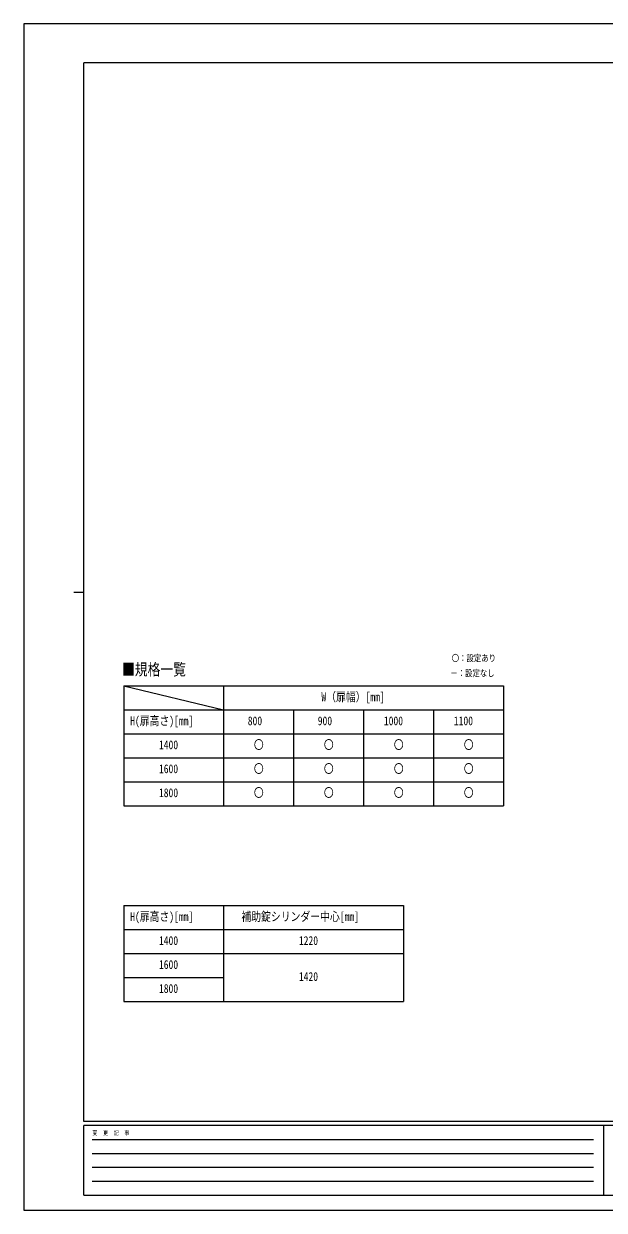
# Model space of a CAD drawing. Units: millimetres, scale not verified. Extents: x -4205 to 4205, y -2970 to 2970.
# Drawn here: x -4205 to -1301, y -2970 to 2970 of the extents above; entities that cross this region are included whole.
import ezdxf
from ezdxf.enums import TextEntityAlignment as Align

# ---------------------------------------------------------------- set-up
doc = ezdxf.new("R2010")
doc.units = ezdxf.units.MM
doc.header["$LTSCALE"] = 10
doc.layers.add('0-1_USER1', color=3, linetype='Continuous')
doc.layers.add('0-5_YKK_ZWAK', color=7, linetype='Continuous')
doc.styles.add('ＭＳ ゴシック', font='')
doc.styles.get('ＭＳ ゴシック').set_extended_font_data('MS Gothic')

msp = doc.modelspace()

# ---------------------------------------------------------------- linework, layer by layer
at = {"layer": '0-1_USER1'}
for p, q in [((-3704.98, -345), (-3204.98, -465)), ((-3704.98, -345), (-3204.98, -465)), ((-3704.98, -345), (-1804.98, -345)), ((-3704.98, -345), (-3704.98, -945)), ((-3204.98, -345), (-3204.98, -945)), ((-1804.98, -345), (-1804.98, -945)), ((-3704.98, -465), (-1804.98, -465)), ((-2854.98, -465), (-2854.98, -945)), ((-2504.98, -465), (-2504.98, -945)), ((-2154.98, -465), (-2154.98, -945)), ((-3704.98, -585), (-1804.98, -585)), ((-3704.98, -705), (-1804.98, -705)), ((-3704.98, -825), (-1804.98, -825)), ((-3704.98, -945), (-1804.98, -945)), ((-3704.98, -1445), (-3204.98, -1445)), ((-3704.98, -1445), (-3704.98, -1925)), ((-3204.98, -1445), (-3204.98, -1925)), ((-3204.98, -1445), (-2304.98, -1445)), ((-3204.98, -1445), (-3204.98, -1925)), ((-2304.98, -1445), (-2304.98, -1925)), ((-3704.98, -1565), (-3204.98, -1565)), ((-3204.98, -1565), (-2304.98, -1565)), ((-3704.98, -1685), (-3204.98, -1685)), ((-3204.98, -1685), (-2304.98, -1685)), ((-3704.98, -1805), (-3204.98, -1805)), ((-3704.98, -1925), (-3204.98, -1925)), ((-3204.98, -1925), (-2304.98, -1925))]:
    msp.add_line(p, q, dxfattribs=at)
at = {"layer": '0-5_YKK_ZWAK'}
for p, q in [((3895.02, 2775), (-3904.98, 2775)), ((-3904.98, -2525), (-3904.98, 2775)), ((-3954.98, 125), (-3904.98, 125)), ((3895.02, -2525), (-3904.98, -2525)), ((-1304.98, -2545), (-3904.98, -2545)), ((-3904.98, -2895), (-3904.98, -2545)), ((-1304.98, -2545), (-1304.98, -2895)), ((-4.98, -2545), (-1304.98, -2545)), ((-3862.48, -2615), (-1354.98, -2615)), ((-3862.48, -2685), (-1354.98, -2685)), ((-3862.48, -2755), (-1354.98, -2755)), ((-3862.48, -2825), (-1354.98, -2825)), ((-3904.98, -2895), (-1304.98, -2895)), ((-1304.98, -2895), (-4.98, -2895))]:
    msp.add_line(p, q, dxfattribs=at)
msp.add_lwpolyline([(-4205, -2970), (4205, -2970), (4205, 2970), (-4205, 2970)], close=True, dxfattribs=at)

# ---------------------------------------------------------------- texts
at = {"layer": '0-1_USER1', "style": 'ＭＳ ゴシック', "width": 0.8}
for s, height, p in [('■規格一覧', 58.65, (-3713.51, -309.42)), ('〇：設定あり', 32.99, (-2064.17, -232.49)), ('〇：設定あり', 32.99, (-2064.17, -232.49)), ('－：設定なし', 32.99, (-2071.37, -307.49)), ('－：設定なし', 32.99, (-2071.37, -307.49)), ('W（扉幅）[mm]', 43.99, (-2716.18, -435)), ('H(扉高さ)[mm]', 43.99, (-3672.58, -555)), ('800', 43.99, (-3084.38, -555)), ('900', 43.99, (-2734.38, -555)), ('1000', 43.99, (-2403.58, -555)), ('1100', 43.99, (-2053.58, -555)), ('1400', 43.99, (-3528.58, -675)), ('〇', 43.99, (-3053.98, -675)), ('〇', 43.99, (-2703.98, -675)), ('〇', 43.99, (-2353.98, -675)), ('〇', 43.99, (-2003.98, -675)), ('1600', 43.99, (-3528.58, -795)), ('〇', 43.99, (-3053.98, -795)), ('〇', 43.99, (-2703.98, -795)), ('〇', 43.99, (-2353.98, -795)), ('〇', 43.99, (-2003.98, -795)), ('1800', 43.99, (-3528.58, -915)), ('〇', 43.99, (-3053.98, -915)), ('〇', 43.99, (-2703.98, -915)), ('〇', 43.99, (-2353.98, -915)), ('〇', 43.99, (-2003.98, -915)), ('H(扉高さ)[mm]', 43.99, (-3672.58, -1535)), ('補助錠シリンダー中心[mm]', 43.99, (-3116.58, -1535)), ('1400', 43.99, (-3528.58, -1655)), ('1220', 43.99, (-2828.58, -1655)), ('1600', 43.99, (-3528.58, -1775)), ('1420', 43.99, (-2828.58, -1835)), ('1800', 43.99, (-3528.58, -1895))]:
    msp.add_text(s, height=height, dxfattribs=at).set_placement(p, align=Align.BOTTOM_LEFT)
at = {"layer": '0-5_YKK_ZWAK', "style": 'ＭＳ ゴシック', "width": 0.8}
msp.add_text('変  更  記  事', height=21.99, dxfattribs=at).set_placement((-3861.31, -2600), align=Align.BOTTOM_LEFT)

doc.saveas('drawing.dxf')
